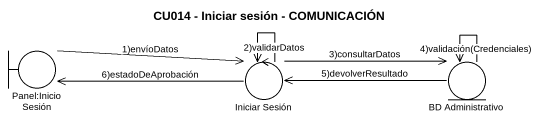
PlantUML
@startuml
title CU014 - Iniciar sesión - COMUNICACIÓN
boundary "Panel:Inicio Sesión" as Panel_Inicio_Sesión
control "Iniciar Sesión" as Iniciar_Sesión
entity "BD Administrativo" as BD_Administrativo
Panel_Inicio_Sesión -right-> Iniciar_Sesión : 1)envíoDatos
Iniciar_Sesión -left-> Panel_Inicio_Sesión : 6)estadoDeAprobación
Iniciar_Sesión --> Iniciar_Sesión : 2)validarDatos
Iniciar_Sesión -right-> BD_Administrativo : 3)consultarDatos
BD_Administrativo -left-> Iniciar_Sesión : 5)devolverResultado
BD_Administrativo --> BD_Administrativo : 4)validación(Credenciales)
@enduml
